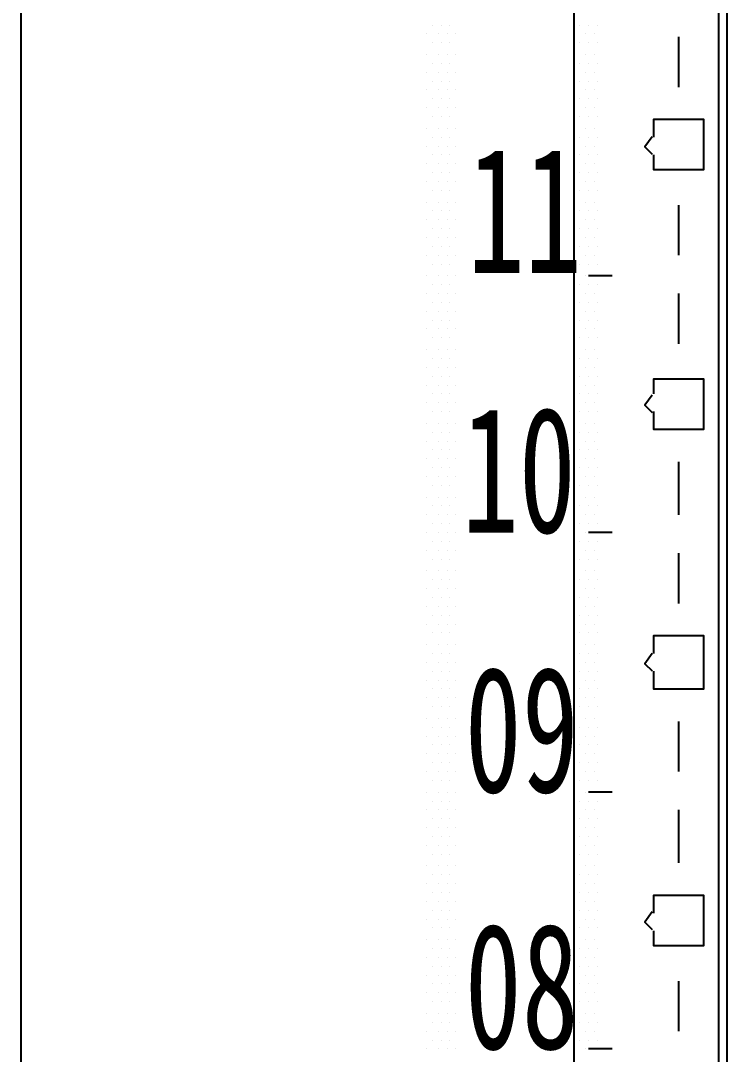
# Model space of a CAD drawing. Header units: metres. Extents: x 17 to 1264, y 17 to 859.
# Drawn here: x 87.8 to 122.2, y 220.6 to 271.1 of the extents above; entities that cross this region are included whole.
import ezdxf

# ---------------------------------------------------------------- set-up
doc = ezdxf.new("R2010")
doc.units = ezdxf.units.M
for name, color, linetype in [('LINES', 7, 'Continuous'), ('POLYLINES', 4, 'Continuous'), ('TEXTS', 3, 'Continuous')]:
    doc.layers.add(name, color=color, linetype=linetype)

msp = doc.modelspace()

# ---------------------------------------------------------------- linework, layer by layer
at = {"layer": 'LINES'}
for p, q in [((87.762, 830.448), (87.762, 45.216)), ((87.762, 830.448), (87.762, 45.216)), ((122.25, 132.48), (122.25, 727.92)), ((107.562, 270.432), (107.562, 270.432)), ((107.85, 270.864), (107.85, 270.864)), ((108.138, 270.432), (108.138, 270.432)), ((108.282, 270.864), (108.282, 270.864)), ((108.57, 270.432), (108.57, 270.432)), ((108.714, 270.864), (108.714, 270.864)), ((109.002, 270.432), (109.002, 270.432)), ((114.762, 270.432), (114.762, 270.432)), ((115.05, 270.864), (115.05, 270.864)), ((115.338, 270.432), (115.338, 270.432)), ((115.482, 270.864), (115.482, 270.864)), ((115.77, 270.432), (115.77, 270.432)), ((115.914, 270.864), (115.914, 270.864)), ((107.85, 270), (107.85, 270)), ((108.282, 270), (108.282, 270)), ((108.714, 270), (108.714, 270)), ((115.05, 270), (115.05, 270)), ((115.482, 270), (115.482, 270)), ((115.914, 270), (115.914, 270)), ((119.874, 270.288), (119.874, 267.84)), ((107.562, 269.424), (107.562, 269.424)), ((108.138, 269.424), (108.138, 269.424)), ((108.57, 269.424), (108.57, 269.424)), ((109.002, 269.424), (109.002, 269.424)), ((114.762, 269.424), (114.762, 269.424)), ((115.338, 269.424), (115.338, 269.424)), ((115.77, 269.424), (115.77, 269.424)), ((107.85, 268.992), (107.85, 268.992)), ((108.282, 268.992), (108.282, 268.992)), ((108.714, 268.992), (108.714, 268.992)), ((115.05, 268.992), (115.05, 268.992)), ((115.482, 268.992), (115.482, 268.992)), ((115.914, 268.992), (115.914, 268.992)), ((107.562, 268.56), (107.562, 268.56)), ((108.138, 268.56), (108.138, 268.56)), ((108.57, 268.56), (108.57, 268.56)), ((109.002, 268.56), (109.002, 268.56)), ((114.762, 268.56), (114.762, 268.56)), ((115.338, 268.56), (115.338, 268.56)), ((115.77, 268.56), (115.77, 268.56)), ((107.85, 268.128), (107.85, 268.128)), ((108.282, 268.128), (108.282, 268.128)), ((108.714, 268.128), (108.714, 268.128)), ((115.05, 268.128), (115.05, 268.128)), ((115.482, 268.128), (115.482, 268.128)), ((115.914, 268.128), (115.914, 268.128)), ((107.562, 267.696), (107.562, 267.696)), ((108.138, 267.696), (108.138, 267.696)), ((108.57, 267.696), (108.57, 267.696)), ((109.002, 267.696), (109.002, 267.696)), ((114.762, 267.696), (114.762, 267.696)), ((115.338, 267.696), (115.338, 267.696)), ((115.77, 267.696), (115.77, 267.696)), ((107.85, 267.264), (107.85, 267.264)), ((108.282, 267.264), (108.282, 267.264)), ((108.714, 267.264), (108.714, 267.264)), ((115.05, 267.264), (115.05, 267.264)), ((115.482, 267.264), (115.482, 267.264)), ((115.914, 267.264), (115.914, 267.264)), ((107.562, 266.832), (107.562, 266.832)), ((107.85, 266.4), (107.85, 266.4)), ((108.138, 266.832), (108.138, 266.832)), ((108.282, 266.4), (108.282, 266.4)), ((108.57, 266.832), (108.57, 266.832)), ((108.714, 266.4), (108.714, 266.4)), ((109.002, 266.832), (109.002, 266.832)), ((114.762, 266.832), (114.762, 266.832)), ((115.05, 266.4), (115.05, 266.4)), ((115.338, 266.832), (115.338, 266.832)), ((115.482, 266.4), (115.482, 266.4)), ((115.77, 266.832), (115.77, 266.832)), ((115.914, 266.4), (115.914, 266.4)), ((107.562, 265.824), (107.562, 265.824)), ((107.85, 265.392), (107.85, 265.392)), ((108.138, 265.824), (108.138, 265.824)), ((108.282, 265.392), (108.282, 265.392)), ((108.57, 265.824), (108.57, 265.824)), ((108.714, 265.392), (108.714, 265.392)), ((109.002, 265.824), (109.002, 265.824)), ((114.762, 265.824), (114.762, 265.824)), ((115.05, 265.392), (115.05, 265.392)), ((115.338, 265.824), (115.338, 265.824)), ((115.482, 265.392), (115.482, 265.392)), ((115.77, 265.824), (115.77, 265.824)), ((115.914, 265.392), (115.914, 265.392)), ((107.562, 264.96), (107.562, 264.96)), ((108.138, 264.96), (108.138, 264.96)), ((108.57, 264.96), (108.57, 264.96)), ((109.002, 264.96), (109.002, 264.96)), ((114.762, 264.96), (114.762, 264.96)), ((115.338, 264.96), (115.338, 264.96)), ((115.77, 264.96), (115.77, 264.96)), ((107.85, 264.528), (107.85, 264.528)), ((108.282, 264.528), (108.282, 264.528)), ((108.714, 264.528), (108.714, 264.528)), ((115.05, 264.528), (115.05, 264.528)), ((115.482, 264.528), (115.482, 264.528)), ((115.914, 264.528), (115.914, 264.528)), ((107.562, 264.096), (107.562, 264.096)), ((108.138, 264.096), (108.138, 264.096)), ((108.57, 264.096), (108.57, 264.096)), ((109.002, 264.096), (109.002, 264.096)), ((114.762, 264.096), (114.762, 264.096)), ((115.338, 264.096), (115.338, 264.096)), ((115.77, 264.096), (115.77, 264.096)), ((107.85, 263.664), (107.85, 263.664)), ((108.282, 263.664), (108.282, 263.664)), ((108.714, 263.664), (108.714, 263.664)), ((115.05, 263.664), (115.05, 263.664)), ((115.482, 263.664), (115.482, 263.664)), ((115.914, 263.664), (115.914, 263.664)), ((107.562, 263.232), (107.562, 263.232)), ((108.138, 263.232), (108.138, 263.232)), ((108.57, 263.232), (108.57, 263.232)), ((109.002, 263.232), (109.002, 263.232)), ((114.762, 263.232), (114.762, 263.232)), ((115.338, 263.232), (115.338, 263.232)), ((115.77, 263.232), (115.77, 263.232)), ((107.85, 262.8), (107.85, 262.8)), ((108.282, 262.8), (108.282, 262.8)), ((108.714, 262.8), (108.714, 262.8)), ((115.05, 262.8), (115.05, 262.8)), ((115.482, 262.8), (115.482, 262.8)), ((115.914, 262.8), (115.914, 262.8)), ((107.562, 262.224), (107.562, 262.224)), ((108.138, 262.224), (108.138, 262.224)), ((108.57, 262.224), (108.57, 262.224)), ((109.002, 262.224), (109.002, 262.224)), ((114.762, 262.224), (114.762, 262.224)), ((115.338, 262.224), (115.338, 262.224)), ((115.77, 262.224), (115.77, 262.224)), ((119.874, 262.08), (119.874, 259.632)), ((107.562, 261.36), (107.562, 261.36)), ((107.85, 261.792), (107.85, 261.792)), ((108.138, 261.36), (108.138, 261.36)), ((108.282, 261.792), (108.282, 261.792)), ((108.57, 261.36), (108.57, 261.36)), ((108.714, 261.792), (108.714, 261.792)), ((109.002, 261.36), (109.002, 261.36)), ((114.762, 261.36), (114.762, 261.36)), ((115.05, 261.792), (115.05, 261.792)), ((115.338, 261.36), (115.338, 261.36)), ((115.482, 261.792), (115.482, 261.792)), ((115.77, 261.36), (115.77, 261.36)), ((115.914, 261.792), (115.914, 261.792)), ((107.85, 260.928), (107.85, 260.928)), ((108.282, 260.928), (108.282, 260.928)), ((108.714, 260.928), (108.714, 260.928)), ((115.05, 260.928), (115.05, 260.928)), ((115.482, 260.928), (115.482, 260.928)), ((115.914, 260.928), (115.914, 260.928)), ((107.562, 260.496), (107.562, 260.496)), ((108.138, 260.496), (108.138, 260.496)), ((108.57, 260.496), (108.57, 260.496)), ((109.002, 260.496), (109.002, 260.496)), ((114.762, 260.496), (114.762, 260.496)), ((115.338, 260.496), (115.338, 260.496)), ((115.77, 260.496), (115.77, 260.496)), ((107.85, 260.064), (107.85, 260.064)), ((108.282, 260.064), (108.282, 260.064)), ((108.714, 260.064), (108.714, 260.064)), ((115.05, 260.064), (115.05, 260.064)), ((115.482, 260.064), (115.482, 260.064)), ((115.914, 260.064), (115.914, 260.064)), ((107.562, 259.632), (107.562, 259.632)), ((108.138, 259.632), (108.138, 259.632)), ((108.57, 259.632), (108.57, 259.632)), ((109.002, 259.632), (109.002, 259.632)), ((114.762, 259.632), (114.762, 259.632)), ((115.338, 259.632), (115.338, 259.632)), ((115.77, 259.632), (115.77, 259.632)), ((107.85, 259.2), (107.85, 259.2)), ((108.282, 259.2), (108.282, 259.2)), ((108.714, 259.2), (108.714, 259.2)), ((115.05, 259.2), (115.05, 259.2)), ((115.482, 259.2), (115.482, 259.2)), ((115.914, 259.2), (115.914, 259.2)), ((107.562, 258.624), (107.562, 258.624)), ((108.138, 258.624), (108.138, 258.624)), ((108.57, 258.624), (108.57, 258.624)), ((109.002, 258.624), (109.002, 258.624)), ((114.762, 258.624), (114.762, 258.624)), ((115.338, 258.624), (115.338, 258.624)), ((116.634, 258.624), (115.482, 258.624)), ((116.634, 258.624), (115.482, 258.624)), ((116.634, 258.624), (115.482, 258.624)), ((116.634, 258.624), (115.482, 258.624)), ((115.77, 258.624), (115.77, 258.624)), ((107.85, 258.192), (107.85, 258.192)), ((108.282, 258.192), (108.282, 258.192)), ((108.714, 258.192), (108.714, 258.192)), ((115.05, 258.192), (115.05, 258.192)), ((115.482, 258.192), (115.482, 258.192)), ((115.914, 258.192), (115.914, 258.192)), ((107.562, 257.76), (107.562, 257.76)), ((107.85, 257.328), (107.85, 257.328)), ((108.138, 257.76), (108.138, 257.76)), ((108.282, 257.328), (108.282, 257.328)), ((108.57, 257.76), (108.57, 257.76)), ((108.714, 257.328), (108.714, 257.328)), ((109.002, 257.76), (109.002, 257.76)), ((114.762, 257.76), (114.762, 257.76)), ((115.05, 257.328), (115.05, 257.328)), ((115.338, 257.76), (115.338, 257.76)), ((115.482, 257.328), (115.482, 257.328)), ((115.77, 257.76), (115.77, 257.76)), ((115.914, 257.328), (115.914, 257.328)), ((119.874, 257.76), (119.874, 255.312)), ((107.562, 256.896), (107.562, 256.896)), ((108.138, 256.896), (108.138, 256.896)), ((108.57, 256.896), (108.57, 256.896)), ((109.002, 256.896), (109.002, 256.896)), ((114.762, 256.896), (114.762, 256.896)), ((115.338, 256.896), (115.338, 256.896)), ((115.77, 256.896), (115.77, 256.896)), ((107.85, 256.464), (107.85, 256.464)), ((108.282, 256.464), (108.282, 256.464)), ((108.714, 256.464), (108.714, 256.464)), ((115.05, 256.464), (115.05, 256.464)), ((115.482, 256.464), (115.482, 256.464)), ((115.914, 256.464), (115.914, 256.464)), ((107.562, 256.032), (107.562, 256.032)), ((108.138, 256.032), (108.138, 256.032)), ((108.57, 256.032), (108.57, 256.032)), ((109.002, 256.032), (109.002, 256.032)), ((114.762, 256.032), (114.762, 256.032)), ((115.338, 256.032), (115.338, 256.032)), ((115.77, 256.032), (115.77, 256.032)), ((107.85, 255.6), (107.85, 255.6)), ((108.282, 255.6), (108.282, 255.6)), ((108.714, 255.6), (108.714, 255.6)), ((115.05, 255.6), (115.05, 255.6)), ((115.482, 255.6), (115.482, 255.6)), ((115.914, 255.6), (115.914, 255.6)), ((107.562, 255.024), (107.562, 255.024)), ((108.138, 255.024), (108.138, 255.024)), ((108.57, 255.024), (108.57, 255.024)), ((109.002, 255.024), (109.002, 255.024)), ((114.762, 255.024), (114.762, 255.024)), ((115.338, 255.024), (115.338, 255.024)), ((115.77, 255.024), (115.77, 255.024)), ((107.85, 254.592), (107.85, 254.592)), ((108.282, 254.592), (108.282, 254.592)), ((108.714, 254.592), (108.714, 254.592)), ((115.05, 254.592), (115.05, 254.592)), ((115.482, 254.592), (115.482, 254.592)), ((115.914, 254.592), (115.914, 254.592)), ((107.562, 254.16), (107.562, 254.16)), ((108.138, 254.16), (108.138, 254.16)), ((108.57, 254.16), (108.57, 254.16)), ((109.002, 254.16), (109.002, 254.16)), ((114.762, 254.16), (114.762, 254.16)), ((115.338, 254.16), (115.338, 254.16)), ((115.77, 254.16), (115.77, 254.16)), ((107.562, 253.296), (107.562, 253.296)), ((107.85, 253.728), (107.85, 253.728)), ((108.138, 253.296), (108.138, 253.296)), ((108.282, 253.728), (108.282, 253.728)), ((108.57, 253.296), (108.57, 253.296)), ((108.714, 253.728), (108.714, 253.728)), ((109.002, 253.296), (109.002, 253.296)), ((114.762, 253.296), (114.762, 253.296)), ((115.05, 253.728), (115.05, 253.728)), ((115.338, 253.296), (115.338, 253.296)), ((115.482, 253.728), (115.482, 253.728)), ((115.77, 253.296), (115.77, 253.296)), ((115.914, 253.728), (115.914, 253.728)), ((107.85, 252.864), (107.85, 252.864)), ((108.282, 252.864), (108.282, 252.864)), ((108.714, 252.864), (108.714, 252.864)), ((115.05, 252.864), (115.05, 252.864)), ((115.482, 252.864), (115.482, 252.864)), ((115.914, 252.864), (115.914, 252.864)), ((107.562, 252.432), (107.562, 252.432)), ((108.138, 252.432), (108.138, 252.432)), ((108.57, 252.432), (108.57, 252.432)), ((109.002, 252.432), (109.002, 252.432)), ((114.762, 252.432), (114.762, 252.432)), ((115.338, 252.432), (115.338, 252.432)), ((115.77, 252.432), (115.77, 252.432)), ((107.85, 252), (107.85, 252)), ((108.282, 252), (108.282, 252)), ((108.714, 252), (108.714, 252)), ((115.05, 252), (115.05, 252)), ((115.482, 252), (115.482, 252)), ((115.914, 252), (115.914, 252)), ((107.562, 251.424), (107.562, 251.424)), ((108.138, 251.424), (108.138, 251.424)), ((108.57, 251.424), (108.57, 251.424)), ((109.002, 251.424), (109.002, 251.424)), ((114.762, 251.424), (114.762, 251.424)), ((115.338, 251.424), (115.338, 251.424)), ((115.77, 251.424), (115.77, 251.424)), ((107.85, 250.992), (107.85, 250.992)), ((108.282, 250.992), (108.282, 250.992)), ((108.714, 250.992), (108.714, 250.992)), ((115.05, 250.992), (115.05, 250.992)), ((115.482, 250.992), (115.482, 250.992)), ((115.914, 250.992), (115.914, 250.992)), ((107.562, 250.56), (107.562, 250.56)), ((108.138, 250.56), (108.138, 250.56)), ((108.57, 250.56), (108.57, 250.56)), ((109.002, 250.56), (109.002, 250.56)), ((114.762, 250.56), (114.762, 250.56)), ((115.338, 250.56), (115.338, 250.56)), ((115.77, 250.56), (115.77, 250.56)), ((107.85, 250.128), (107.85, 250.128)), ((108.282, 250.128), (108.282, 250.128)), ((108.714, 250.128), (108.714, 250.128)), ((115.05, 250.128), (115.05, 250.128)), ((115.482, 250.128), (115.482, 250.128)), ((115.914, 250.128), (115.914, 250.128)), ((107.562, 249.696), (107.562, 249.696)), ((107.85, 249.264), (107.85, 249.264)), ((108.138, 249.696), (108.138, 249.696)), ((108.282, 249.264), (108.282, 249.264)), ((108.57, 249.696), (108.57, 249.696)), ((108.714, 249.264), (108.714, 249.264)), ((109.002, 249.696), (109.002, 249.696)), ((114.762, 249.696), (114.762, 249.696)), ((115.05, 249.264), (115.05, 249.264)), ((115.338, 249.696), (115.338, 249.696)), ((115.482, 249.264), (115.482, 249.264)), ((115.77, 249.696), (115.77, 249.696)), ((115.914, 249.264), (115.914, 249.264)), ((119.874, 249.552), (119.874, 246.96)), ((107.562, 248.832), (107.562, 248.832)), ((108.138, 248.832), (108.138, 248.832)), ((108.57, 248.832), (108.57, 248.832)), ((109.002, 248.832), (109.002, 248.832)), ((114.762, 248.832), (114.762, 248.832)), ((115.338, 248.832), (115.338, 248.832)), ((115.77, 248.832), (115.77, 248.832)), ((107.85, 248.4), (107.85, 248.4)), ((108.282, 248.4), (108.282, 248.4)), ((108.714, 248.4), (108.714, 248.4)), ((115.05, 248.4), (115.05, 248.4)), ((115.482, 248.4), (115.482, 248.4)), ((115.914, 248.4), (115.914, 248.4)), ((107.562, 247.824), (107.562, 247.824)), ((108.138, 247.824), (108.138, 247.824)), ((108.57, 247.824), (108.57, 247.824)), ((109.002, 247.824), (109.002, 247.824)), ((114.762, 247.824), (114.762, 247.824)), ((115.338, 247.824), (115.338, 247.824)), ((115.77, 247.824), (115.77, 247.824)), ((107.85, 247.392), (107.85, 247.392)), ((108.282, 247.392), (108.282, 247.392)), ((108.714, 247.392), (108.714, 247.392)), ((115.05, 247.392), (115.05, 247.392)), ((115.482, 247.392), (115.482, 247.392)), ((115.914, 247.392), (115.914, 247.392)), ((107.562, 246.96), (107.562, 246.96)), ((108.138, 246.96), (108.138, 246.96)), ((108.57, 246.96), (108.57, 246.96)), ((109.002, 246.96), (109.002, 246.96)), ((114.762, 246.96), (114.762, 246.96)), ((115.338, 246.96), (115.338, 246.96)), ((115.77, 246.96), (115.77, 246.96)), ((107.85, 246.528), (107.85, 246.528)), ((108.282, 246.528), (108.282, 246.528)), ((108.714, 246.528), (108.714, 246.528)), ((115.05, 246.528), (115.05, 246.528)), ((115.482, 246.528), (115.482, 246.528)), ((115.914, 246.528), (115.914, 246.528)), ((107.562, 246.096), (107.562, 246.096)), ((108.138, 246.096), (108.138, 246.096)), ((108.57, 246.096), (108.57, 246.096)), ((109.002, 246.096), (109.002, 246.096)), ((114.762, 246.096), (114.762, 246.096)), ((115.338, 246.096), (115.338, 246.096)), ((116.634, 246.096), (115.482, 246.096)), ((116.634, 246.096), (115.482, 246.096)), ((116.634, 246.096), (115.482, 246.096)), ((116.634, 246.096), (115.482, 246.096)), ((115.77, 246.096), (115.77, 246.096)), ((107.562, 245.232), (107.562, 245.232)), ((107.85, 245.664), (107.85, 245.664)), ((108.138, 245.232), (108.138, 245.232)), ((108.282, 245.664), (108.282, 245.664)), ((108.57, 245.232), (108.57, 245.232)), ((108.714, 245.664), (108.714, 245.664)), ((109.002, 245.232), (109.002, 245.232)), ((114.762, 245.232), (114.762, 245.232)), ((115.05, 245.664), (115.05, 245.664)), ((115.338, 245.232), (115.338, 245.232)), ((115.482, 245.664), (115.482, 245.664)), ((115.77, 245.232), (115.77, 245.232)), ((115.914, 245.664), (115.914, 245.664)), ((107.85, 244.8), (107.85, 244.8)), ((108.282, 244.8), (108.282, 244.8)), ((108.714, 244.8), (108.714, 244.8)), ((115.05, 244.8), (115.05, 244.8)), ((115.482, 244.8), (115.482, 244.8)), ((115.914, 244.8), (115.914, 244.8)), ((119.874, 245.088), (119.874, 242.64)), ((107.562, 244.224), (107.562, 244.224)), ((108.138, 244.224), (108.138, 244.224)), ((108.57, 244.224), (108.57, 244.224)), ((109.002, 244.224), (109.002, 244.224)), ((114.762, 244.224), (114.762, 244.224)), ((115.338, 244.224), (115.338, 244.224)), ((115.77, 244.224), (115.77, 244.224)), ((107.85, 243.792), (107.85, 243.792)), ((108.282, 243.792), (108.282, 243.792)), ((108.714, 243.792), (108.714, 243.792)), ((115.05, 243.792), (115.05, 243.792)), ((115.482, 243.792), (115.482, 243.792)), ((115.914, 243.792), (115.914, 243.792)), ((107.562, 243.36), (107.562, 243.36)), ((108.138, 243.36), (108.138, 243.36)), ((108.57, 243.36), (108.57, 243.36)), ((109.002, 243.36), (109.002, 243.36)), ((114.762, 243.36), (114.762, 243.36)), ((115.338, 243.36), (115.338, 243.36)), ((115.77, 243.36), (115.77, 243.36)), ((107.85, 242.928), (107.85, 242.928)), ((108.282, 242.928), (108.282, 242.928)), ((108.714, 242.928), (108.714, 242.928)), ((115.05, 242.928), (115.05, 242.928)), ((115.482, 242.928), (115.482, 242.928)), ((115.914, 242.928), (115.914, 242.928)), ((107.562, 242.496), (107.562, 242.496)), ((108.138, 242.496), (108.138, 242.496)), ((108.57, 242.496), (108.57, 242.496)), ((109.002, 242.496), (109.002, 242.496)), ((114.762, 242.496), (114.762, 242.496)), ((115.338, 242.496), (115.338, 242.496)), ((115.77, 242.496), (115.77, 242.496)), ((107.85, 242.064), (107.85, 242.064)), ((108.282, 242.064), (108.282, 242.064)), ((108.714, 242.064), (108.714, 242.064)), ((115.05, 242.064), (115.05, 242.064)), ((115.482, 242.064), (115.482, 242.064)), ((115.914, 242.064), (115.914, 242.064)), ((107.562, 241.632), (107.562, 241.632)), ((107.85, 241.2), (107.85, 241.2)), ((108.138, 241.632), (108.138, 241.632)), ((108.282, 241.2), (108.282, 241.2)), ((108.57, 241.632), (108.57, 241.632)), ((108.714, 241.2), (108.714, 241.2)), ((109.002, 241.632), (109.002, 241.632)), ((114.762, 241.632), (114.762, 241.632)), ((115.05, 241.2), (115.05, 241.2)), ((115.338, 241.632), (115.338, 241.632)), ((115.482, 241.2), (115.482, 241.2)), ((115.77, 241.632), (115.77, 241.632)), ((115.914, 241.2), (115.914, 241.2)), ((107.562, 240.624), (107.562, 240.624)), ((107.85, 240.192), (107.85, 240.192)), ((108.138, 240.624), (108.138, 240.624)), ((108.282, 240.192), (108.282, 240.192)), ((108.57, 240.624), (108.57, 240.624)), ((108.714, 240.192), (108.714, 240.192)), ((109.002, 240.624), (109.002, 240.624)), ((114.762, 240.624), (114.762, 240.624)), ((115.05, 240.192), (115.05, 240.192)), ((115.338, 240.624), (115.338, 240.624)), ((115.482, 240.192), (115.482, 240.192)), ((115.77, 240.624), (115.77, 240.624)), ((115.914, 240.192), (115.914, 240.192)), ((107.562, 239.76), (107.562, 239.76)), ((108.138, 239.76), (108.138, 239.76)), ((108.57, 239.76), (108.57, 239.76)), ((109.002, 239.76), (109.002, 239.76)), ((114.762, 239.76), (114.762, 239.76)), ((115.338, 239.76), (115.338, 239.76)), ((115.77, 239.76), (115.77, 239.76)), ((107.85, 239.328), (107.85, 239.328)), ((108.282, 239.328), (108.282, 239.328)), ((108.714, 239.328), (108.714, 239.328)), ((115.05, 239.328), (115.05, 239.328)), ((115.482, 239.328), (115.482, 239.328)), ((115.914, 239.328), (115.914, 239.328)), ((107.562, 238.896), (107.562, 238.896)), ((108.138, 238.896), (108.138, 238.896)), ((108.57, 238.896), (108.57, 238.896)), ((109.002, 238.896), (109.002, 238.896)), ((114.762, 238.896), (114.762, 238.896)), ((115.338, 238.896), (115.338, 238.896)), ((115.77, 238.896), (115.77, 238.896)), ((107.85, 238.464), (107.85, 238.464)), ((108.282, 238.464), (108.282, 238.464)), ((108.714, 238.464), (108.714, 238.464)), ((115.05, 238.464), (115.05, 238.464)), ((115.482, 238.464), (115.482, 238.464)), ((115.914, 238.464), (115.914, 238.464)), ((107.562, 238.032), (107.562, 238.032)), ((108.138, 238.032), (108.138, 238.032)), ((108.57, 238.032), (108.57, 238.032)), ((109.002, 238.032), (109.002, 238.032)), ((114.762, 238.032), (114.762, 238.032)), ((115.338, 238.032), (115.338, 238.032)), ((115.77, 238.032), (115.77, 238.032)), ((107.85, 237.6), (107.85, 237.6)), ((108.282, 237.6), (108.282, 237.6)), ((108.714, 237.6), (108.714, 237.6)), ((115.05, 237.6), (115.05, 237.6)), ((115.482, 237.6), (115.482, 237.6)), ((115.914, 237.6), (115.914, 237.6)), ((107.562, 237.024), (107.562, 237.024)), ((108.138, 237.024), (108.138, 237.024)), ((108.57, 237.024), (108.57, 237.024)), ((109.002, 237.024), (109.002, 237.024)), ((114.762, 237.024), (114.762, 237.024)), ((115.338, 237.024), (115.338, 237.024)), ((115.77, 237.024), (115.77, 237.024)), ((119.874, 236.88), (119.874, 234.432)), ((107.562, 236.16), (107.562, 236.16)), ((107.85, 236.592), (107.85, 236.592)), ((108.138, 236.16), (108.138, 236.16)), ((108.282, 236.592), (108.282, 236.592)), ((108.57, 236.16), (108.57, 236.16)), ((108.714, 236.592), (108.714, 236.592)), ((109.002, 236.16), (109.002, 236.16)), ((114.762, 236.16), (114.762, 236.16)), ((115.05, 236.592), (115.05, 236.592)), ((115.338, 236.16), (115.338, 236.16)), ((115.482, 236.592), (115.482, 236.592)), ((115.77, 236.16), (115.77, 236.16)), ((115.914, 236.592), (115.914, 236.592)), ((107.85, 235.728), (107.85, 235.728)), ((108.282, 235.728), (108.282, 235.728)), ((108.714, 235.728), (108.714, 235.728)), ((115.05, 235.728), (115.05, 235.728)), ((115.482, 235.728), (115.482, 235.728)), ((115.914, 235.728), (115.914, 235.728)), ((107.562, 235.296), (107.562, 235.296)), ((108.138, 235.296), (108.138, 235.296)), ((108.57, 235.296), (108.57, 235.296)), ((109.002, 235.296), (109.002, 235.296)), ((114.762, 235.296), (114.762, 235.296)), ((115.338, 235.296), (115.338, 235.296)), ((115.77, 235.296), (115.77, 235.296)), ((107.85, 234.864), (107.85, 234.864)), ((108.282, 234.864), (108.282, 234.864)), ((108.714, 234.864), (108.714, 234.864)), ((115.05, 234.864), (115.05, 234.864)), ((115.482, 234.864), (115.482, 234.864)), ((115.914, 234.864), (115.914, 234.864)), ((107.562, 234.432), (107.562, 234.432)), ((108.138, 234.432), (108.138, 234.432)), ((108.57, 234.432), (108.57, 234.432)), ((109.002, 234.432), (109.002, 234.432)), ((114.762, 234.432), (114.762, 234.432)), ((115.338, 234.432), (115.338, 234.432)), ((115.77, 234.432), (115.77, 234.432)), ((107.85, 234), (107.85, 234)), ((108.282, 234), (108.282, 234)), ((108.714, 234), (108.714, 234)), ((115.05, 234), (115.05, 234)), ((115.482, 234), (115.482, 234)), ((115.914, 234), (115.914, 234)), ((107.562, 233.424), (107.562, 233.424)), ((108.138, 233.424), (108.138, 233.424)), ((108.57, 233.424), (108.57, 233.424)), ((109.002, 233.424), (109.002, 233.424)), ((114.762, 233.424), (114.762, 233.424)), ((115.338, 233.424), (115.338, 233.424)), ((116.634, 233.424), (115.482, 233.424)), ((116.634, 233.424), (115.482, 233.424)), ((116.634, 233.424), (115.482, 233.424)), ((116.634, 233.424), (115.482, 233.424)), ((115.77, 233.424), (115.77, 233.424)), ((107.85, 232.992), (107.85, 232.992)), ((108.282, 232.992), (108.282, 232.992)), ((108.714, 232.992), (108.714, 232.992)), ((115.05, 232.992), (115.05, 232.992)), ((115.482, 232.992), (115.482, 232.992)), ((115.914, 232.992), (115.914, 232.992)), ((107.562, 232.56), (107.562, 232.56)), ((107.85, 232.128), (107.85, 232.128)), ((108.138, 232.56), (108.138, 232.56)), ((108.282, 232.128), (108.282, 232.128)), ((108.57, 232.56), (108.57, 232.56)), ((108.714, 232.128), (108.714, 232.128)), ((109.002, 232.56), (109.002, 232.56)), ((114.762, 232.56), (114.762, 232.56)), ((115.05, 232.128), (115.05, 232.128)), ((115.338, 232.56), (115.338, 232.56)), ((115.482, 232.128), (115.482, 232.128)), ((115.77, 232.56), (115.77, 232.56)), ((115.914, 232.128), (115.914, 232.128)), ((119.874, 232.56), (119.874, 229.968)), ((107.562, 231.696), (107.562, 231.696)), ((108.138, 231.696), (108.138, 231.696)), ((108.57, 231.696), (108.57, 231.696)), ((109.002, 231.696), (109.002, 231.696)), ((114.762, 231.696), (114.762, 231.696)), ((115.338, 231.696), (115.338, 231.696)), ((115.77, 231.696), (115.77, 231.696)), ((107.85, 231.264), (107.85, 231.264)), ((108.282, 231.264), (108.282, 231.264)), ((108.714, 231.264), (108.714, 231.264)), ((115.05, 231.264), (115.05, 231.264)), ((115.482, 231.264), (115.482, 231.264)), ((115.914, 231.264), (115.914, 231.264)), ((107.562, 230.832), (107.562, 230.832)), ((108.138, 230.832), (108.138, 230.832)), ((108.57, 230.832), (108.57, 230.832)), ((109.002, 230.832), (109.002, 230.832)), ((114.762, 230.832), (114.762, 230.832)), ((115.338, 230.832), (115.338, 230.832)), ((115.77, 230.832), (115.77, 230.832)), ((107.85, 230.4), (107.85, 230.4)), ((108.282, 230.4), (108.282, 230.4)), ((108.714, 230.4), (108.714, 230.4)), ((115.05, 230.4), (115.05, 230.4)), ((115.482, 230.4), (115.482, 230.4)), ((115.914, 230.4), (115.914, 230.4)), ((107.562, 229.824), (107.562, 229.824)), ((108.138, 229.824), (108.138, 229.824)), ((108.57, 229.824), (108.57, 229.824)), ((109.002, 229.824), (109.002, 229.824)), ((114.762, 229.824), (114.762, 229.824)), ((115.338, 229.824), (115.338, 229.824)), ((115.77, 229.824), (115.77, 229.824)), ((107.85, 229.392), (107.85, 229.392)), ((108.282, 229.392), (108.282, 229.392)), ((108.714, 229.392), (108.714, 229.392)), ((115.05, 229.392), (115.05, 229.392)), ((115.482, 229.392), (115.482, 229.392)), ((115.914, 229.392), (115.914, 229.392)), ((107.562, 228.96), (107.562, 228.96)), ((108.138, 228.96), (108.138, 228.96)), ((108.57, 228.96), (108.57, 228.96)), ((109.002, 228.96), (109.002, 228.96)), ((114.762, 228.96), (114.762, 228.96)), ((115.338, 228.96), (115.338, 228.96)), ((115.77, 228.96), (115.77, 228.96)), ((107.562, 228.096), (107.562, 228.096)), ((107.85, 228.528), (107.85, 228.528)), ((108.138, 228.096), (108.138, 228.096)), ((108.282, 228.528), (108.282, 228.528)), ((108.57, 228.096), (108.57, 228.096)), ((108.714, 228.528), (108.714, 228.528)), ((109.002, 228.096), (109.002, 228.096)), ((114.762, 228.096), (114.762, 228.096)), ((115.05, 228.528), (115.05, 228.528)), ((115.338, 228.096), (115.338, 228.096)), ((115.482, 228.528), (115.482, 228.528)), ((115.77, 228.096), (115.77, 228.096)), ((115.914, 228.528), (115.914, 228.528)), ((107.85, 227.664), (107.85, 227.664)), ((108.282, 227.664), (108.282, 227.664)), ((108.714, 227.664), (108.714, 227.664)), ((115.05, 227.664), (115.05, 227.664)), ((115.482, 227.664), (115.482, 227.664)), ((115.914, 227.664), (115.914, 227.664)), ((107.562, 227.232), (107.562, 227.232)), ((108.138, 227.232), (108.138, 227.232)), ((108.57, 227.232), (108.57, 227.232)), ((109.002, 227.232), (109.002, 227.232)), ((114.762, 227.232), (114.762, 227.232)), ((115.338, 227.232), (115.338, 227.232)), ((115.77, 227.232), (115.77, 227.232)), ((107.85, 226.8), (107.85, 226.8)), ((108.282, 226.8), (108.282, 226.8)), ((108.714, 226.8), (108.714, 226.8)), ((115.05, 226.8), (115.05, 226.8)), ((115.482, 226.8), (115.482, 226.8)), ((115.914, 226.8), (115.914, 226.8)), ((107.562, 226.224), (107.562, 226.224)), ((108.138, 226.224), (108.138, 226.224)), ((108.57, 226.224), (108.57, 226.224)), ((109.002, 226.224), (109.002, 226.224)), ((114.762, 226.224), (114.762, 226.224)), ((115.338, 226.224), (115.338, 226.224)), ((115.77, 226.224), (115.77, 226.224)), ((107.85, 225.792), (107.85, 225.792)), ((108.282, 225.792), (108.282, 225.792)), ((108.714, 225.792), (108.714, 225.792)), ((115.05, 225.792), (115.05, 225.792)), ((115.482, 225.792), (115.482, 225.792)), ((115.914, 225.792), (115.914, 225.792)), ((107.562, 225.36), (107.562, 225.36)), ((108.138, 225.36), (108.138, 225.36)), ((108.57, 225.36), (108.57, 225.36)), ((109.002, 225.36), (109.002, 225.36)), ((114.762, 225.36), (114.762, 225.36)), ((115.338, 225.36), (115.338, 225.36)), ((115.77, 225.36), (115.77, 225.36)), ((107.85, 224.928), (107.85, 224.928)), ((108.282, 224.928), (108.282, 224.928)), ((108.714, 224.928), (108.714, 224.928)), ((115.05, 224.928), (115.05, 224.928)), ((115.482, 224.928), (115.482, 224.928)), ((115.914, 224.928), (115.914, 224.928)), ((107.562, 224.496), (107.562, 224.496)), ((107.85, 224.064), (107.85, 224.064)), ((108.138, 224.496), (108.138, 224.496)), ((108.282, 224.064), (108.282, 224.064)), ((108.57, 224.496), (108.57, 224.496)), ((108.714, 224.064), (108.714, 224.064)), ((109.002, 224.496), (109.002, 224.496)), ((114.762, 224.496), (114.762, 224.496)), ((115.05, 224.064), (115.05, 224.064)), ((115.338, 224.496), (115.338, 224.496)), ((115.482, 224.064), (115.482, 224.064)), ((115.77, 224.496), (115.77, 224.496)), ((115.914, 224.064), (115.914, 224.064)), ((119.874, 224.208), (119.874, 221.76)), ((107.562, 223.632), (107.562, 223.632)), ((108.138, 223.632), (108.138, 223.632)), ((108.57, 223.632), (108.57, 223.632)), ((109.002, 223.632), (109.002, 223.632)), ((114.762, 223.632), (114.762, 223.632)), ((115.338, 223.632), (115.338, 223.632)), ((115.77, 223.632), (115.77, 223.632)), ((107.85, 223.2), (107.85, 223.2)), ((108.282, 223.2), (108.282, 223.2)), ((108.714, 223.2), (108.714, 223.2)), ((115.05, 223.2), (115.05, 223.2)), ((115.482, 223.2), (115.482, 223.2)), ((115.914, 223.2), (115.914, 223.2)), ((107.562, 222.624), (107.562, 222.624)), ((108.138, 222.624), (108.138, 222.624)), ((108.57, 222.624), (108.57, 222.624)), ((109.002, 222.624), (109.002, 222.624)), ((114.762, 222.624), (114.762, 222.624)), ((115.338, 222.624), (115.338, 222.624)), ((115.77, 222.624), (115.77, 222.624)), ((107.85, 222.192), (107.85, 222.192)), ((108.282, 222.192), (108.282, 222.192)), ((108.714, 222.192), (108.714, 222.192)), ((115.05, 222.192), (115.05, 222.192)), ((115.482, 222.192), (115.482, 222.192)), ((115.914, 222.192), (115.914, 222.192)), ((107.562, 221.76), (107.562, 221.76)), ((108.138, 221.76), (108.138, 221.76)), ((108.57, 221.76), (108.57, 221.76)), ((109.002, 221.76), (109.002, 221.76)), ((114.762, 221.76), (114.762, 221.76)), ((115.338, 221.76), (115.338, 221.76)), ((115.77, 221.76), (115.77, 221.76)), ((107.85, 221.328), (107.85, 221.328)), ((108.282, 221.328), (108.282, 221.328)), ((108.714, 221.328), (108.714, 221.328)), ((115.05, 221.328), (115.05, 221.328)), ((115.482, 221.328), (115.482, 221.328)), ((115.914, 221.328), (115.914, 221.328)), ((107.562, 220.896), (107.562, 220.896)), ((108.138, 220.896), (108.138, 220.896)), ((108.57, 220.896), (108.57, 220.896)), ((109.002, 220.896), (109.002, 220.896)), ((114.762, 220.896), (114.762, 220.896)), ((115.338, 220.896), (115.338, 220.896)), ((116.634, 220.896), (115.482, 220.896)), ((116.634, 220.896), (115.482, 220.896)), ((116.634, 220.896), (115.482, 220.896)), ((116.634, 220.896), (115.482, 220.896)), ((115.77, 220.896), (115.77, 220.896))]:
    msp.add_line(p, q, dxfattribs=at)
at = {"layer": 'POLYLINES'}
for points in [[(114.762, 727.92), (114.762, 585.936), (114.762, 132.48)], [(121.818, 710.64), (121.818, 571.536), (121.818, 132.48)], [(118.65, 264.528), (118.65, 263.808), (121.098, 263.808), (121.098, 266.256), (118.65, 266.256), (118.65, 265.392)], [(118.585, 265.418), (118.231, 264.921), (118.585, 264.567)], [(118.65, 252), (118.65, 251.136), (121.098, 251.136), (121.098, 253.584), (118.65, 253.584), (118.65, 252.864)], [(118.585, 252.805), (118.231, 252.308), (118.585, 251.954)], [(118.65, 239.328), (118.65, 238.464), (121.098, 238.464), (121.098, 241.056), (118.65, 241.056), (118.65, 240.192)], [(118.585, 240.191), (118.231, 239.694), (118.585, 239.34)], [(118.65, 226.656), (118.65, 225.936), (121.098, 225.936), (121.098, 228.384), (118.65, 228.384), (118.65, 227.52)], [(118.585, 227.578), (118.231, 227.081), (118.585, 226.727)]]:
    msp.add_lwpolyline(points, dxfattribs=at)

# ---------------------------------------------------------------- texts
at = {"layer": 'TEXTS', "width": 0.666667}
for s, p in [('11', (109.578, 258.767)), ('10', (109.29, 246.095)), ('09', (109.434, 233.423)), ('08', (109.434, 220.895))]:
    msp.add_text(s, height=6.1343, dxfattribs=at).set_placement(p)

doc.saveas('drawing.dxf')
